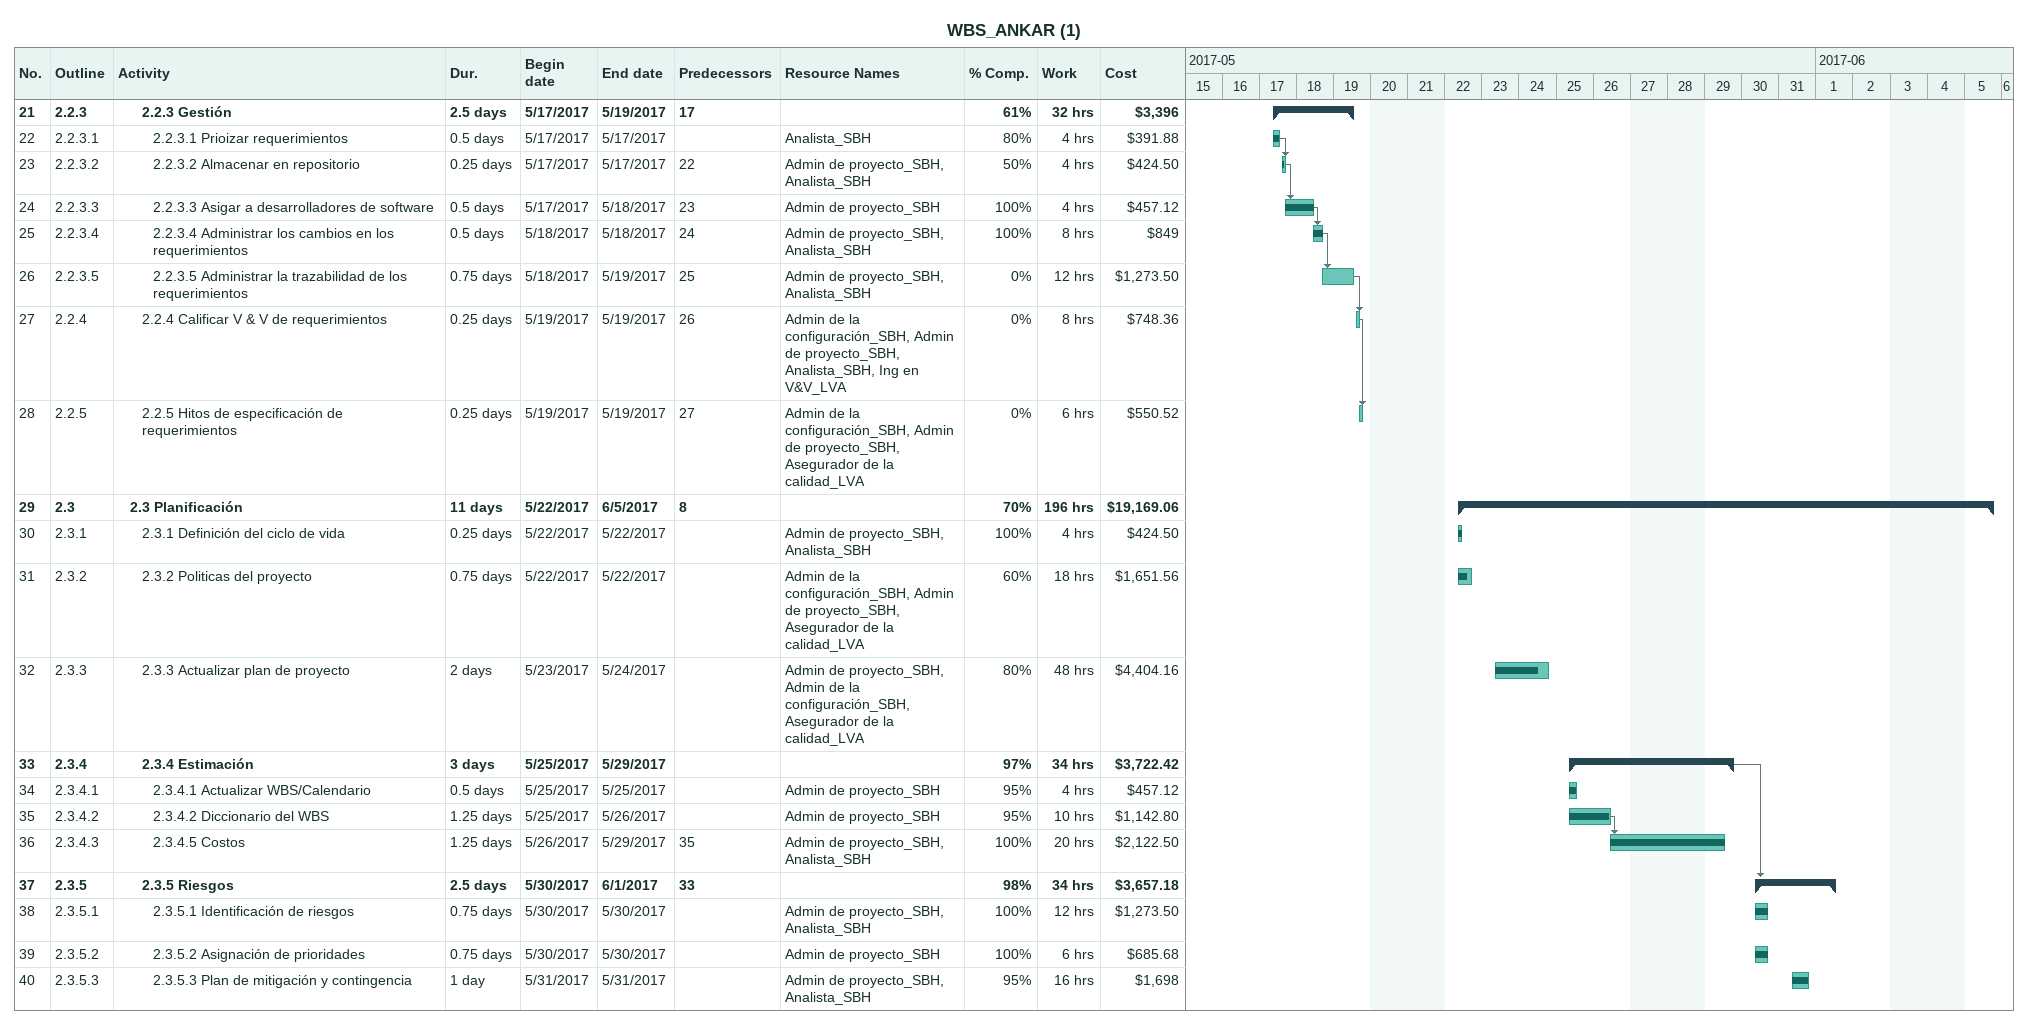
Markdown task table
WBS_ANKAR (1)

| ID | WBS | Task | Duration | Start | Finish | Predecessors | Resources | % complete | Work (h) | Cost ($) |
|---|---|---|---|---|---|---|---|---|---|---|
| 21 | 2.2.3 | **2.2.3 Gestión** | 2.5d | 2017-05-17 | 2017-05-19 | 17 |  | 61 | 32 | 3396 |
| 22 | 2.2.3.1 | 2.2.3.1 Prioizar requerimientos | 0.5d | 2017-05-17 | 2017-05-17 |  | Analista_SBH | 80 | 4 | 391.88 |
| 23 | 2.2.3.2 | 2.2.3.2 Almacenar en repositorio | 0.25d | 2017-05-17 | 2017-05-17 | 22 | Admin de proyecto_SBH, Analista_SBH | 50 | 4 | 424.50 |
| 24 | 2.2.3.3 | 2.2.3.3 Asigar a desarrolladores de software | 0.5d | 2017-05-17 | 2017-05-18 | 23 | Admin de proyecto_SBH | 100 | 4 | 457.12 |
| 25 | 2.2.3.4 | 2.2.3.4 Administrar los cambios en los requerimientos | 0.5d | 2017-05-18 | 2017-05-18 | 24 | Admin de proyecto_SBH, Analista_SBH | 100 | 8 | 849 |
| 26 | 2.2.3.5 | 2.2.3.5 Administrar la trazabilidad de los requerimientos | 0.75d | 2017-05-18 | 2017-05-19 | 25 | Admin de proyecto_SBH, Analista_SBH | 0 | 12 | 1273.50 |
| 27 | 2.2.4 | 2.2.4 Calificar V & V de requerimientos | 0.25d | 2017-05-19 | 2017-05-19 | 26 | Admin de la configuración_SBH, Admin de proyecto_SBH, Analista_SBH, Ing en V&V_LVA | 0 | 8 | 748.36 |
| 28 | 2.2.5 | 2.2.5 Hitos de especificación de requerimientos | 0.25d | 2017-05-19 | 2017-05-19 | 27 | Admin de la configuración_SBH, Admin de proyecto_SBH, Asegurador de la calidad_LVA | 0 | 6 | 550.52 |
| 29 | 2.3 | **2.3 Planificación** | 11d | 2017-05-22 | 2017-06-05 | 8 |  | 70 | 196 | 19169.06 |
| 30 | 2.3.1 | 2.3.1 Definición del ciclo de vida | 0.25d | 2017-05-22 | 2017-05-22 |  | Admin de proyecto_SBH, Analista_SBH | 100 | 4 | 424.50 |
| 31 | 2.3.2 | 2.3.2 Politicas del proyecto | 0.75d | 2017-05-22 | 2017-05-22 |  | Admin de la configuración_SBH, Admin de proyecto_SBH, Asegurador de la calidad_LVA | 60 | 18 | 1651.56 |
| 32 | 2.3.3 | 2.3.3 Actualizar plan de proyecto | 2d | 2017-05-23 | 2017-05-24 |  | Admin de proyecto_SBH, Admin de la configuración_SBH, Asegurador de la calidad_LVA | 80 | 48 | 4404.16 |
| 33 | 2.3.4 | **2.3.4 Estimación** | 3d | 2017-05-25 | 2017-05-29 |  |  | 97 | 34 | 3722.42 |
| 34 | 2.3.4.1 | 2.3.4.1 Actualizar WBS/Calendario | 0.5d | 2017-05-25 | 2017-05-25 |  | Admin de proyecto_SBH | 95 | 4 | 457.12 |
| 35 | 2.3.4.2 | 2.3.4.2 Diccionario del WBS | 1.25d | 2017-05-25 | 2017-05-26 |  | Admin de proyecto_SBH | 95 | 10 | 1142.80 |
| 36 | 2.3.4.3 | 2.3.4.5 Costos | 1.25d | 2017-05-26 | 2017-05-29 | 35 | Admin de proyecto_SBH, Analista_SBH | 100 | 20 | 2122.50 |
| 37 | 2.3.5 | **2.3.5 Riesgos** | 2.5d | 2017-05-30 | 2017-06-01 | 33 |  | 98 | 34 | 3657.18 |
| 38 | 2.3.5.1 | 2.3.5.1 Identificación de riesgos | 0.75d | 2017-05-30 | 2017-05-30 |  | Admin de proyecto_SBH, Analista_SBH | 100 | 12 | 1273.50 |
| 39 | 2.3.5.2 | 2.3.5.2 Asignación de prioridades | 0.75d | 2017-05-30 | 2017-05-30 |  | Admin de proyecto_SBH | 100 | 6 | 685.68 |
| 40 | 2.3.5.3 | 2.3.5.3 Plan de mitigación y contingencia | 1d | 2017-05-31 | 2017-05-31 |  | Admin de proyecto_SBH, Analista_SBH | 95 | 16 | 1698 |
